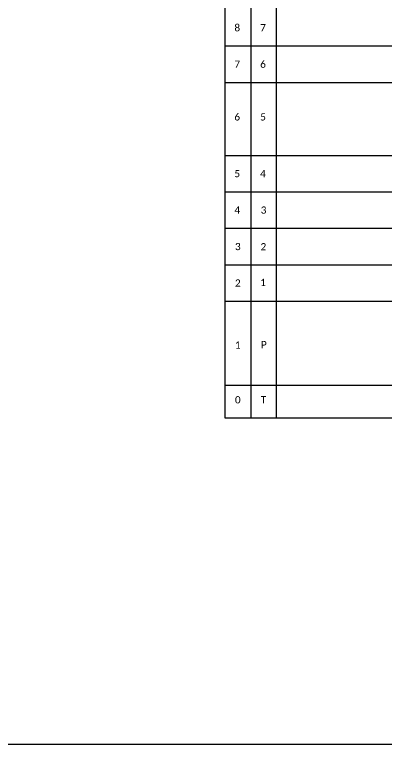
# Model space of a CAD drawing. Extents: x -4 to 1788, y 1 to 595.
# Drawn here: x 1368 to 1534.5, y 1.3 to 328.9 of the extents above; entities that cross this region are included whole.
import ezdxf
from ezdxf.enums import TextEntityAlignment as Align

# ---------------------------------------------------------------- set-up
doc = ezdxf.new("R2010")
doc.units = 0
doc.styles.add('WMF-Calibri0', font='calibri.ttf')

msp = doc.modelspace()

# ---------------------------------------------------------------- linework, layer by layer
at = {"color": 7}
msp.add_lwpolyline([(947.45, 595.26), (1788.45, 595.26), (1788.45, 1.26), (947.45, 1.26)], close=True, dxfattribs=at)
for points in [[(1462.42, 503.12), (1462.42, 147.88)], [(1485.57, 147.88), (1485.57, 503.12)], [(1474, 499.01), (1474, 147.88)], [(1462.42, 314.8), (1701.24, 314.8)], [(1462.42, 298.43), (1701.24, 298.43)], [(1462.42, 265.69), (1701.24, 265.69)], [(1462.42, 249.32), (1701.24, 249.32)], [(1462.42, 232.94), (1701.24, 232.94)], [(1462.42, 216.57), (1701.24, 216.57)], [(1462.42, 200.2), (1701.24, 200.2)], [(1462.42, 162.54), (1701.24, 162.54)], [(1462.42, 147.88), (1701.24, 147.88)]]:
    msp.add_lwpolyline(points)

# ---------------------------------------------------------------- texts
at = {"color": 7, "style": 'WMF-Calibri0'}
for tag, flags, p in [('8', 4, (1467.96, 322.99)), ('7', 4, (1479.54, 322.99)), ('7', 4, (1467.96, 306.62)), ('6', 4, (1479.54, 306.62)), ('6', 4, (1467.96, 282.95)), ('5', 4, (1479.54, 282.95)), ('5', 4, (1467.96, 257.5)), ('4', 4, (1479.54, 257.5)), ('4', 4, (1467.96, 241.13)), ('3', 4, (1479.78, 241.13)), ('3', 4, (1468.21, 224.76)), ('2', 4, (1479.69, 224.66)), ('2', 4, (1468.21, 208.39)), ('1', 4, (1479.56, 208.65)), ('1', 4, (1468.21, 180.56)), ('P', 12, (1479.91, 180.73)), ('0', 4, (1468.21, 155.96)), ('T', 12, (1479.78, 156))]:
    msp.add_attdef(tag, text='XX', height=3.24, dxfattribs=dict(at, flags=flags)).set_placement(p, align=Align.MIDDLE_CENTER)

doc.saveas('drawing.dxf')
